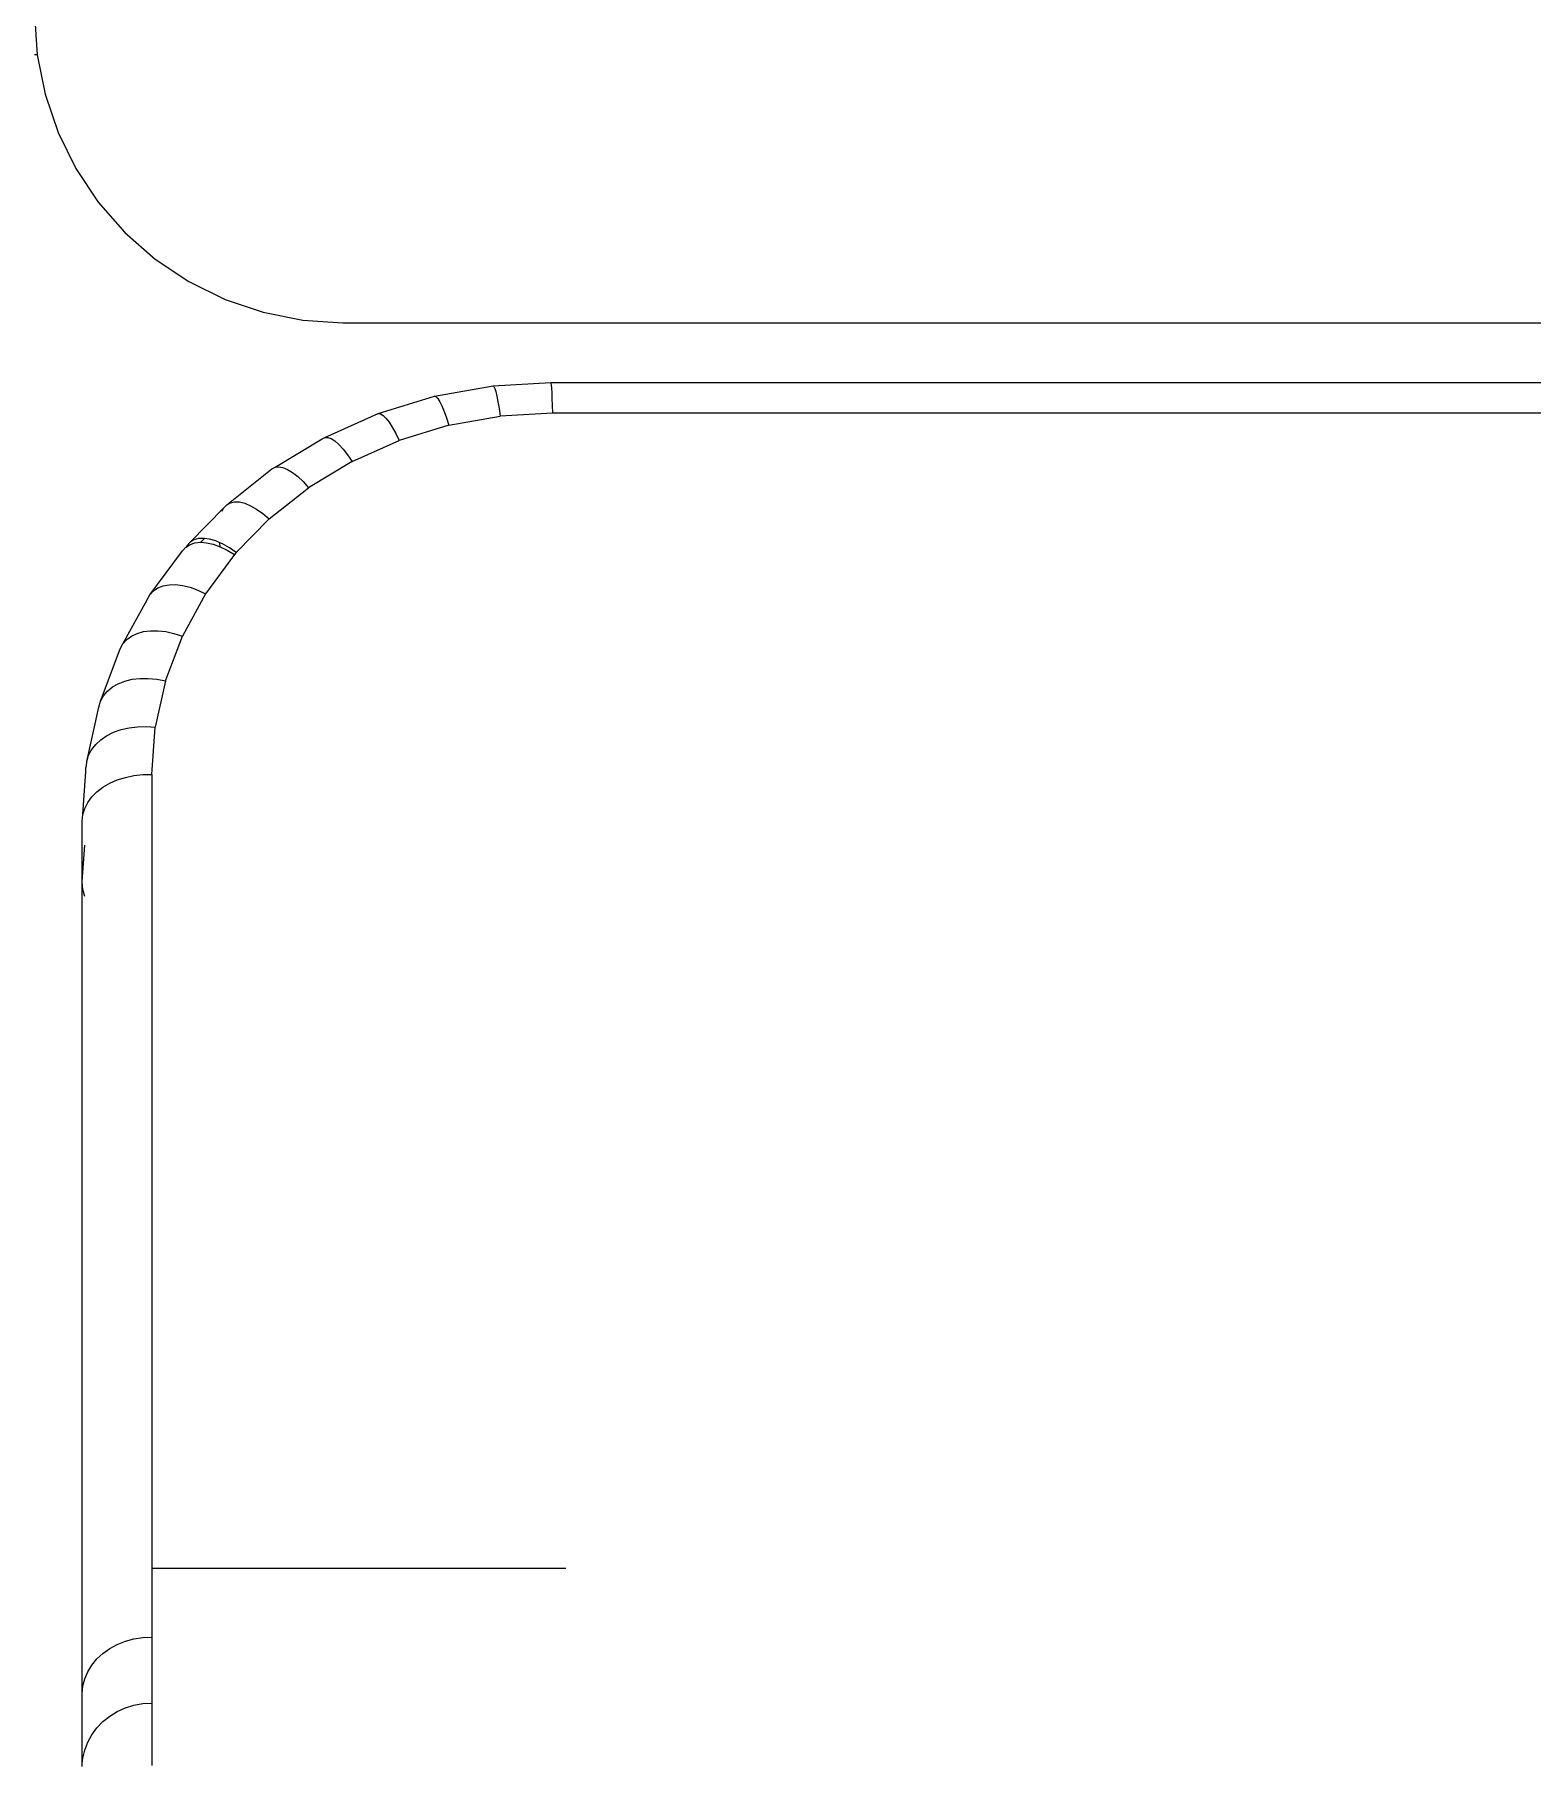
# Model space of a CAD drawing. Header units: centimetres. Extents: x 127 to 455, y 35 to 178.
# Drawn here: x 239.25 to 252.91, y 129.33 to 145.11 of the extents above; entities that cross this region are included whole.
import ezdxf

# ---------------------------------------------------------------- set-up
doc = ezdxf.new("R2010")
doc.units = ezdxf.units.CM
doc.layers.add('Edges', color=7, linetype='Continuous')

# ---------------------------------------------------------------- blocks, each defined once
blk = doc.blocks.new('Philips+Ultrasound+fr')
at = {"layer": 'Edges'}
for p, q in [((-22.313, 38.812), (-22.289, 38.445)), ((-22.289, 38.445), (-22.313, 38.445)), ((-22.289, 38.445), (-22.217, 38.084)), ((-22.217, 38.084), (-22.099, 37.736)), ((-22.099, 37.736), (-21.936, 37.406)), ((-21.936, 37.406), (-21.732, 37.1)), ((-21.732, 37.1), (-21.489, 36.824)), ((-21.489, 36.824), (-21.213, 36.581)), ((-21.213, 36.581), (-20.907, 36.377)), ((-20.907, 36.377), (-20.577, 36.214)), ((-20.577, 36.214), (-20.229, 36.096)), ((-20.229, 36.096), (-19.868, 36.024)), ((-19.868, 36.024), (-19.502, 36)), ((-19.502, 36), (-2.909, 36)), ((-18.666, 35.33), (-18.133, 35.425)), ((-18.133, 35.425), (-17.608, 35.456)), ((-18.133, 35.425), (-18.126, 35.42)), ((-18.126, 35.42), (-18.118, 35.402)), ((-18.118, 35.402), (-18.109, 35.373)), ((-18.109, 35.373), (-18.1, 35.332)), ((-17.608, 35.456), (-17.606, 35.45)), ((-17.608, 35.456), (-2.903, 35.456)), ((-17.606, 35.45), (-17.604, 35.432)), ((-17.604, 35.432), (-17.602, 35.403)), ((-17.602, 35.403), (-17.599, 35.361)), ((-17.599, 35.361), (-17.597, 35.31)), ((-19.181, 35.172), (-18.666, 35.33)), ((-18.666, 35.33), (-18.652, 35.325)), ((-18.652, 35.325), (-18.636, 35.309)), ((-18.636, 35.309), (-18.618, 35.281)), ((-18.618, 35.281), (-18.599, 35.242)), ((-18.599, 35.242), (-18.579, 35.193)), ((-18.579, 35.193), (-18.558, 35.134)), ((-18.1, 35.332), (-18.089, 35.281)), ((-18.089, 35.281), (-18.079, 35.219)), ((-18.079, 35.219), (-18.068, 35.15)), ((-17.597, 35.31), (-17.594, 35.248)), ((-17.594, 35.248), (-17.591, 35.178)), ((-19.668, 34.955), (-19.181, 35.172)), ((-19.181, 35.172), (-19.16, 35.17)), ((-19.16, 35.17), (-19.136, 35.156)), ((-19.136, 35.156), (-19.11, 35.131)), ((-19.11, 35.131), (-19.081, 35.094)), ((-19.081, 35.094), (-19.052, 35.048)), ((-19.052, 35.048), (-19.021, 34.992)), ((-18.537, 35.066), (-18.989, 34.927)), ((-18.558, 35.134), (-18.537, 35.066)), ((-18.537, 35.066), (-18.068, 35.15)), ((-17.591, 35.178), (-18.068, 35.15)), ((17.217, 35.178), (-17.591, 35.178)), ((-20.12, 34.683), (-19.692, 34.943)), ((-19.692, 34.943), (-19.668, 34.955)), ((-19.668, 34.955), (-19.641, 34.956)), ((-19.641, 34.956), (-19.61, 34.945)), ((-19.61, 34.945), (-19.575, 34.924)), ((-19.575, 34.924), (-19.538, 34.891)), ((-19.538, 34.891), (-19.499, 34.849)), ((-19.418, 34.736), (-18.989, 34.927)), ((-19.021, 34.992), (-18.989, 34.927)), ((-19.418, 34.736), (-19.815, 34.497)), ((-19.499, 34.849), (-19.459, 34.797)), ((-19.459, 34.797), (-19.418, 34.736)), ((-20.561, 34.342), (-20.149, 34.668)), ((-20.149, 34.668), (-20.12, 34.683)), ((-20.12, 34.683), (-20.087, 34.687)), ((-20.087, 34.687), (-20.049, 34.681)), ((-20.049, 34.681), (-20.007, 34.663)), ((-20.007, 34.663), (-19.962, 34.636)), ((-19.962, 34.636), (-19.914, 34.599)), ((-19.914, 34.599), (-19.865, 34.552)), ((-20.174, 34.213), (-19.815, 34.497)), ((-19.865, 34.552), (-19.815, 34.497)), ((-20.896, 33.999), (-20.587, 34.313)), ((-20.603, 34.284), (-20.587, 34.313)), ((-20.587, 34.313), (-20.561, 34.342)), ((-20.561, 34.342), (-20.528, 34.36)), ((-20.528, 34.36), (-20.489, 34.369)), ((-20.489, 34.369), (-20.445, 34.367)), ((-20.445, 34.367), (-20.397, 34.355)), ((-20.397, 34.355), (-20.344, 34.333)), ((-20.344, 34.333), (-20.289, 34.302)), ((-20.289, 34.302), (-20.232, 34.261)), ((-20.232, 34.261), (-20.174, 34.213)), ((-20.174, 34.213), (-20.474, 33.907)), ((-20.964, 33.922), (-20.934, 33.955)), ((-20.934, 33.955), (-20.932, 33.956)), ((-20.932, 33.956), (-20.896, 33.979)), ((-20.925, 33.968), (-20.932, 33.956)), ((-20.896, 33.999), (-20.925, 33.968)), ((-20.86, 34.021), (-20.896, 33.999)), ((-20.896, 33.979), (-20.852, 33.993)), ((-20.818, 34.033), (-20.86, 34.021)), ((-20.852, 33.993), (-20.801, 33.999)), ((-20.77, 34.035), (-20.818, 34.033)), ((-20.801, 33.999), (-20.798, 33.999)), ((-20.798, 33.999), (-20.763, 34.034)), ((-20.798, 33.999), (-20.745, 33.995)), ((-20.763, 34.034), (-20.77, 34.035)), ((-20.717, 34.028), (-20.763, 34.034)), ((-20.745, 33.995), (-20.685, 33.982)), ((-20.66, 34.011), (-20.717, 34.028)), ((-20.685, 33.982), (-20.622, 33.959)), ((-20.624, 33.995), (-20.66, 34.011)), ((-20.622, 33.959), (-20.624, 33.995)), ((-20.6, 33.985), (-20.624, 33.995)), ((-20.622, 33.959), (-20.556, 33.928)), ((-20.537, 33.95), (-20.6, 33.985)), ((-20.556, 33.928), (-20.489, 33.889)), ((-20.474, 33.907), (-20.537, 33.95)), ((-21.262, 33.521), (-20.964, 33.922)), ((-20.489, 33.889), (-20.755, 33.53)), ((-20.474, 33.907), (-20.489, 33.889)), ((-21.087, 33.612), (-21.028, 33.613)), ((-21.028, 33.613), (-20.964, 33.605)), ((-21.507, 33.072), (-21.286, 33.476)), ((-21.286, 33.478), (-21.262, 33.521)), ((-21.286, 33.476), (-21.286, 33.478)), ((-21.262, 33.521), (-21.229, 33.556)), ((-21.229, 33.556), (-21.189, 33.583)), ((-21.189, 33.583), (-21.141, 33.602)), ((-21.141, 33.602), (-21.087, 33.612)), ((-20.755, 33.53), (-20.966, 33.144)), ((-20.964, 33.605), (-20.896, 33.589)), ((-20.896, 33.589), (-20.826, 33.564)), ((-20.826, 33.564), (-20.755, 33.53)), ((-21.472, 33.112), (-21.429, 33.144)), ((-21.429, 33.144), (-21.379, 33.168)), ((-21.379, 33.168), (-21.321, 33.185)), ((-21.321, 33.185), (-21.257, 33.193)), ((-21.257, 33.193), (-21.189, 33.193)), ((-21.189, 33.193), (-21.117, 33.185)), ((-21.12, 32.735), (-20.966, 33.144)), ((-21.117, 33.185), (-21.042, 33.168)), ((-21.042, 33.168), (-20.966, 33.144)), ((-21.712, 32.55), (-21.532, 33.027)), ((-21.532, 33.027), (-21.507, 33.072)), ((-21.507, 33.072), (-21.472, 33.112)), ((-21.649, 32.642), (-21.604, 32.68)), ((-21.604, 32.68), (-21.551, 32.71)), ((-21.551, 32.71), (-21.491, 32.734)), ((-21.491, 32.734), (-21.424, 32.75)), ((-21.424, 32.75), (-21.353, 32.758)), ((-21.353, 32.758), (-21.277, 32.758)), ((-21.277, 32.758), (-21.199, 32.751)), ((-21.12, 32.735), (-21.213, 32.313)), ((-21.199, 32.751), (-21.12, 32.735)), ((-21.728, 32.497), (-21.712, 32.55)), ((-21.712, 32.55), (-21.685, 32.599)), ((-21.685, 32.599), (-21.649, 32.642)), ((-21.838, 32.001), (-21.728, 32.497)), ((-21.756, 32.156), (-21.71, 32.199)), ((-21.71, 32.199), (-21.656, 32.236)), ((-21.656, 32.236), (-21.594, 32.267)), ((-21.594, 32.267), (-21.525, 32.291)), ((-21.525, 32.291), (-21.452, 32.307)), ((-21.452, 32.307), (-21.375, 32.317)), ((-21.375, 32.317), (-21.294, 32.319)), ((-21.294, 32.319), (-21.213, 32.313)), ((-21.244, 31.883), (-21.213, 32.313)), ((-21.838, 32.001), (-21.821, 32.057)), ((-21.821, 32.057), (-21.793, 32.108)), ((-21.793, 32.108), (-21.756, 32.156)), ((-21.873, 31.516), (-21.845, 31.908)), ((-21.845, 31.944), (-21.841, 31.962)), ((-21.845, 31.908), (-21.845, 31.944)), ((-21.841, 31.962), (-21.838, 32.001)), ((-21.407, 31.872), (-21.326, 31.881)), ((-21.326, 31.881), (-21.244, 31.883)), ((-21.244, 31.883), (-21.244, 24.646)), ((-21.791, 31.677), (-21.744, 31.724)), ((-21.744, 31.724), (-21.69, 31.766)), ((-21.69, 31.766), (-21.627, 31.803)), ((-21.627, 31.803), (-21.559, 31.833)), ((-21.559, 31.833), (-21.485, 31.856)), ((-21.485, 31.856), (-21.407, 31.872)), ((-21.873, 31.516), (-21.856, 31.572)), ((-21.856, 31.572), (-21.828, 31.627)), ((-21.828, 31.627), (-21.791, 31.677)), ((-21.88, 31.458), (-21.873, 31.516)), ((-21.88, 30.906), (-21.88, 31.458)), ((-21.88, 30.906), (-21.856, 31.239)), ((-21.873, 30.834), (-21.88, 30.906)), ((-21.88, 23.504), (-21.88, 30.906)), ((-21.856, 30.771), (-21.873, 30.834)), ((-21.244, 24.646), (-21.244, 24.018)), ((-21.244, 24.646), (-17.469, 24.646)), ((-21.485, 23.979), (-21.407, 24)), ((-21.407, 24), (-21.326, 24.013)), ((-21.326, 24.013), (-21.244, 24.018)), ((-21.244, 24.018), (-21.244, 23.416)), ((-21.744, 23.818), (-21.69, 23.868)), ((-21.69, 23.868), (-21.627, 23.912)), ((-21.627, 23.912), (-21.559, 23.949)), ((-21.559, 23.949), (-21.485, 23.979)), ((-21.856, 23.638), (-21.828, 23.701)), ((-21.828, 23.701), (-21.791, 23.762)), ((-21.791, 23.762), (-21.744, 23.818)), ((-21.88, 23.504), (-21.873, 23.572)), ((-21.873, 23.572), (-21.856, 23.638)), ((-21.88, 22.866), (-21.88, 23.504)), ((-21.559, 23.339), (-21.485, 23.372)), ((-21.485, 23.372), (-21.407, 23.397)), ((-21.407, 23.397), (-21.326, 23.411)), ((-21.326, 23.411), (-21.244, 23.416)), ((-21.244, 23.416), (-21.244, 22.846)), ((-21.744, 23.19), (-21.69, 23.247)), ((-21.69, 23.247), (-21.627, 23.297)), ((-21.627, 23.297), (-21.559, 23.339)), ((-21.856, 22.987), (-21.828, 23.059)), ((-21.828, 23.059), (-21.791, 23.127)), ((-21.791, 23.127), (-21.744, 23.19)), ((-21.88, 22.866), (-21.873, 22.912)), ((-21.873, 22.912), (-21.856, 22.987)), ((-21.879, 22.85), (-21.88, 22.866)), ((-21.88, 22.836), (-21.879, 22.85))]:
    blk.add_line(p, q, dxfattribs=at)

msp = doc.modelspace()

# ---------------------------------------------------------------- block references
msp.add_blockref('Philips+Ultrasound+fr', (261.567, 106.483))

doc.saveas('drawing.dxf')
